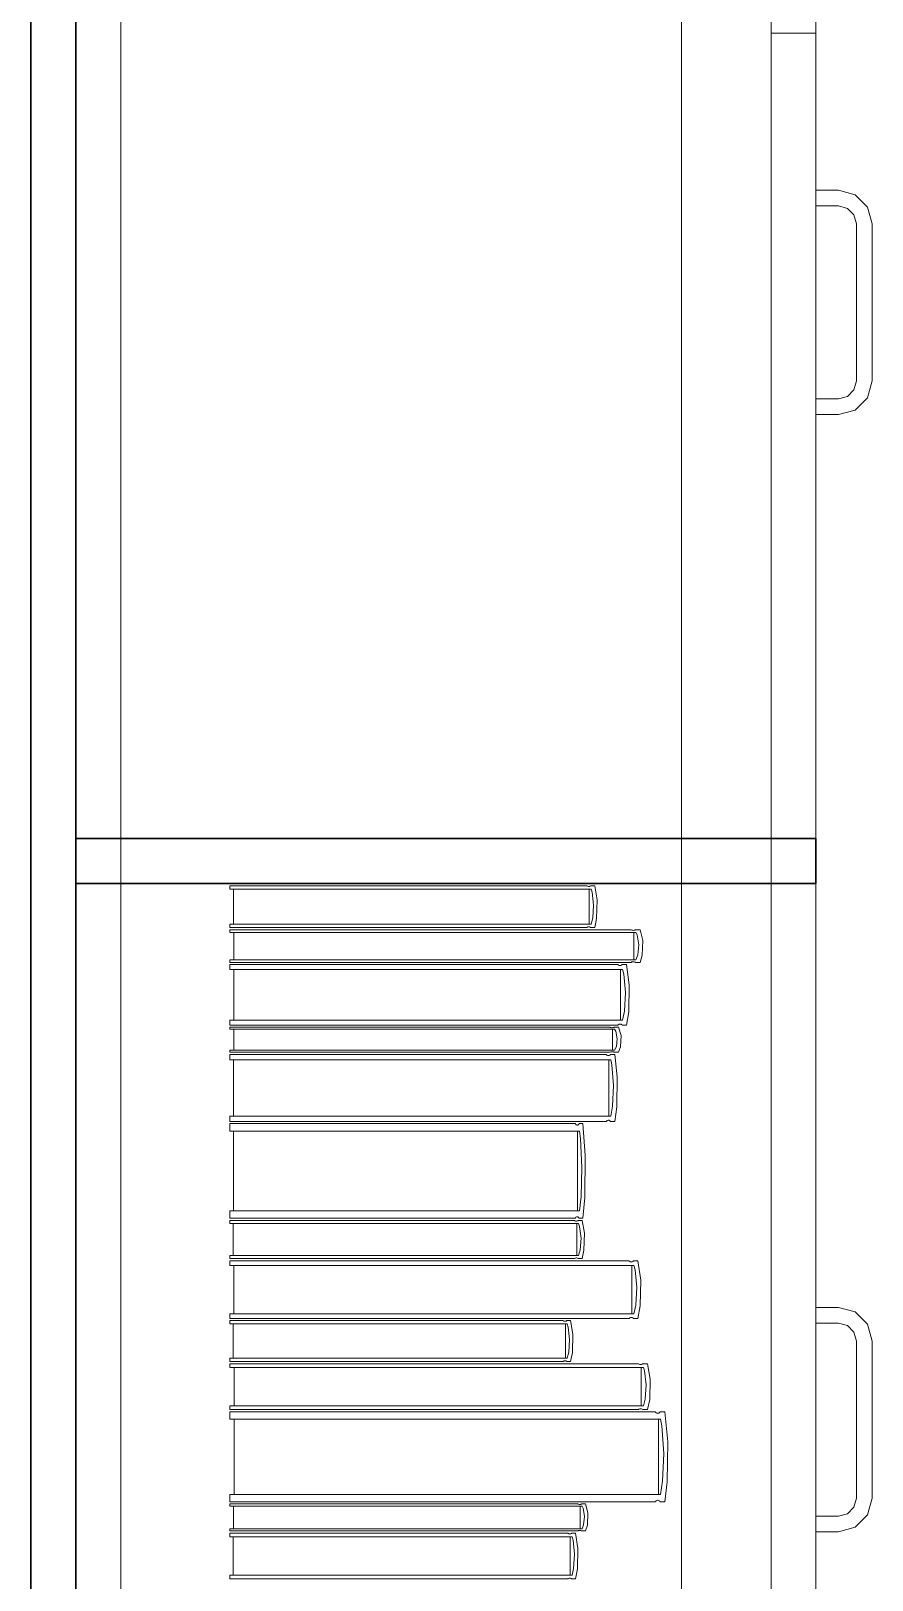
# Model space of a CAD drawing. Header units: inches. Extents: x -38 to 5698, y -33 to 92.
# Drawn here: x 116.196 to 116.571, y 11.031 to 11.721 of the extents above; entities that cross this region are included whole.
import ezdxf

# ---------------------------------------------------------------- set-up
doc = ezdxf.new("R2010")
doc.units = ezdxf.units.IN
doc.header["$MEASUREMENT"] = 0
doc.set_wipeout_variables(frame=1)
doc.linetypes.add('Wipeout_Contour', pattern=[1, 0, -1])
doc.layers.add('Interior - Mobiliario', color=7, linetype='Continuous')

msp = doc.modelspace()

# ---------------------------------------------------------------- linework, layer by layer
at = {"layer": 'Interior - Mobiliario', "color": 175, "linetype": 'Continuous', "lineweight": 13}
for p, q in [((116.2158, 12.08125), (116.2158, 10.62125)), ((116.5258, 10.62125), (116.5258, 12.08125)), ((116.5458, 11.72025), (116.5258, 11.72025)), ((116.5458, 11.65025), (116.5558, 11.65025)), ((116.5458, 11.64325), (116.5458, 11.65025)), ((116.5558, 11.65025), (116.5633, 11.64824)), ((116.5558, 11.64325), (116.5458, 11.64325)), ((116.5598, 11.64218), (116.5558, 11.64325)), ((116.56272, 11.63925), (116.5598, 11.64218)), ((116.5633, 11.64824), (116.56879, 11.64275)), ((116.56879, 11.64275), (116.5708, 11.63525)), ((116.5638, 11.63525), (116.56272, 11.63925)), ((116.5638, 11.56525), (116.5638, 11.63525)), ((116.5708, 11.63525), (116.5708, 11.56525)), ((116.5598, 11.55832), (116.56272, 11.56125)), ((116.56272, 11.56125), (116.5638, 11.56525)), ((116.5708, 11.56525), (116.56879, 11.55775)), ((116.5458, 11.55725), (116.5558, 11.55725)), ((116.5458, 11.55025), (116.5458, 11.55725)), ((116.5558, 11.55725), (116.5598, 11.55832)), ((116.5633, 11.55226), (116.5558, 11.55025)), ((116.56879, 11.55775), (116.5633, 11.55226)), ((116.5558, 11.55025), (116.5458, 11.55025)), ((116.44599, 11.33735), (116.44667, 11.33163)), ((116.44667, 11.33163), (116.44625, 11.32589)), ((116.44802, 11.32569), (116.44823, 11.33403)), ((116.44625, 11.32589), (116.44551, 11.3231)), ((116.44713, 11.3216), (116.44802, 11.32569)), ((116.44551, 11.3231), (116.28445, 11.3231)), ((116.28445, 11.3231), (116.28445, 11.3216)), ((116.28445, 11.3216), (116.44356, 11.3216)), ((116.46337, 11.3206), (116.28445, 11.3206)), ((116.28445, 11.3206), (116.28445, 11.31944)), ((116.28445, 11.31944), (116.46555, 11.31944)), ((116.28628, 11.31944), (116.28628, 11.30725)), ((116.44356, 11.3216), (116.4437, 11.3217)), ((116.4437, 11.3217), (116.44391, 11.32181)), ((116.44391, 11.32181), (116.44413, 11.32188)), ((116.44413, 11.32188), (116.44437, 11.32192)), ((116.44437, 11.32192), (116.44461, 11.32191)), ((116.44461, 11.32191), (116.44485, 11.32187)), ((116.44485, 11.32187), (116.44507, 11.32179)), ((116.44507, 11.32179), (116.44527, 11.32168)), ((116.44527, 11.32168), (116.44537, 11.3216)), ((116.44537, 11.3216), (116.44713, 11.3216)), ((116.46347, 11.32055), (116.46337, 11.3206)), ((116.4637, 11.32046), (116.46347, 11.32055)), ((116.46395, 11.3204), (116.4637, 11.32046)), ((116.46422, 11.32037), (116.46395, 11.3204)), ((116.46449, 11.32036), (116.46422, 11.32037)), ((116.46475, 11.32039), (116.46449, 11.32036)), ((116.46464, 11.30725), (116.46464, 11.31944)), ((116.46501, 11.32044), (116.46475, 11.32039)), ((116.46524, 11.32053), (116.46501, 11.32044)), ((116.46539, 11.3206), (116.46524, 11.32053)), ((116.46738, 11.3206), (116.46539, 11.3206)), ((116.46555, 11.31944), (116.4661, 11.31834)), ((116.4661, 11.31834), (116.46686, 11.31389)), ((116.46861, 11.31576), (116.46738, 11.3206)), ((116.46686, 11.31389), (116.46639, 11.30942)), ((116.46838, 11.30927), (116.46861, 11.31576)), ((116.46555, 11.30725), (116.28445, 11.30725)), ((116.28445, 11.30725), (116.28445, 11.30609)), ((116.28445, 11.30609), (116.46337, 11.30609)), ((116.45749, 11.30509), (116.28445, 11.30509)), ((116.28445, 11.30509), (116.28445, 11.30293)), ((116.45759, 11.30498), (116.45749, 11.30509)), ((116.45781, 11.30482), (116.45759, 11.30498)), ((116.45805, 11.3047), (116.45781, 11.30482)), ((116.45831, 11.30464), (116.45805, 11.3047)), ((116.45857, 11.30463), (116.45831, 11.30464)), ((116.45883, 11.30468), (116.45857, 11.30463)), ((116.45908, 11.30479), (116.45883, 11.30468)), ((116.4593, 11.30494), (116.45908, 11.30479)), ((116.45945, 11.30509), (116.4593, 11.30494)), ((116.46137, 11.30509), (116.45945, 11.30509)), ((116.46256, 11.29611), (116.46137, 11.30509)), ((116.46337, 11.30609), (116.46352, 11.30616)), ((116.46352, 11.30616), (116.46375, 11.30625)), ((116.46375, 11.30625), (116.46401, 11.3063)), ((116.46401, 11.3063), (116.46428, 11.30633)), ((116.46428, 11.30633), (116.46455, 11.30632)), ((116.46455, 11.30632), (116.46481, 11.30629)), ((116.46481, 11.30629), (116.46506, 11.30623)), ((116.46506, 11.30623), (116.46529, 11.30614)), ((116.46529, 11.30614), (116.46539, 11.30609)), ((116.46539, 11.30609), (116.46738, 11.30609)), ((116.46639, 11.30942), (116.46555, 11.30725)), ((116.46738, 11.30609), (116.46838, 11.30927)), ((116.28445, 11.30293), (116.4596, 11.30293)), ((116.45872, 11.30293), (116.28622, 11.30293)), ((116.28622, 11.30293), (116.28622, 11.28031)), ((116.45872, 11.28031), (116.45872, 11.30293)), ((116.4596, 11.30293), (116.46013, 11.30089)), ((116.46013, 11.30089), (116.46087, 11.29263)), ((116.46087, 11.29263), (116.46042, 11.28434)), ((116.46234, 11.28406), (116.46256, 11.29611)), ((116.46042, 11.28434), (116.4596, 11.28031)), ((116.46137, 11.27816), (116.46234, 11.28406)), ((116.4596, 11.28031), (116.28445, 11.28031)), ((116.28445, 11.28031), (116.28445, 11.27816)), ((116.28445, 11.27816), (116.45749, 11.27816)), ((116.45392, 11.27716), (116.28445, 11.27716)), ((116.28445, 11.27716), (116.28445, 11.27627)), ((116.28445, 11.27627), (116.45599, 11.27627)), ((116.28619, 11.27627), (116.28619, 11.26693)), ((116.28622, 11.28031), (116.45872, 11.28031)), ((116.45402, 11.27711), (116.45392, 11.27716)), ((116.45424, 11.27705), (116.45402, 11.27711)), ((116.45447, 11.277), (116.45424, 11.27705)), ((116.45472, 11.27697), (116.45447, 11.277)), ((116.45498, 11.27697), (116.45472, 11.27697)), ((116.45523, 11.27699), (116.45498, 11.27697)), ((116.45512, 11.26693), (116.45512, 11.27627)), ((116.45547, 11.27703), (116.45523, 11.27699)), ((116.4557, 11.2771), (116.45547, 11.27703)), ((116.45584, 11.27716), (116.4557, 11.2771)), ((116.45772, 11.27716), (116.45584, 11.27716)), ((116.45599, 11.27627), (116.45651, 11.27543)), ((116.45749, 11.27816), (116.45763, 11.2783)), ((116.45763, 11.2783), (116.45786, 11.27846)), ((116.45889, 11.27345), (116.45772, 11.27716)), ((116.45786, 11.27846), (116.45811, 11.27856)), ((116.45811, 11.27856), (116.45837, 11.27861)), ((116.45837, 11.27861), (116.45863, 11.2786)), ((116.45863, 11.2786), (116.45888, 11.27854)), ((116.45888, 11.27854), (116.45913, 11.27843)), ((116.45913, 11.27843), (116.45935, 11.27826)), ((116.45935, 11.27826), (116.45945, 11.27816)), ((116.45945, 11.27816), (116.46137, 11.27816)), ((116.45651, 11.27543), (116.45723, 11.27202)), ((116.45723, 11.27202), (116.45679, 11.2686)), ((116.45867, 11.26848), (116.45889, 11.27345)), ((116.45599, 11.26693), (116.28445, 11.26693)), ((116.28445, 11.26693), (116.28445, 11.26604)), ((116.28445, 11.26604), (116.45392, 11.26604)), ((116.45228, 11.26504), (116.28445, 11.26504)), ((116.28445, 11.26504), (116.28445, 11.26266)), ((116.28445, 11.26266), (116.45433, 11.26266)), ((116.28617, 11.26266), (116.28617, 11.23759)), ((116.45238, 11.26493), (116.45228, 11.26504)), ((116.4526, 11.26475), (116.45238, 11.26493)), ((116.45283, 11.26462), (116.4526, 11.26475)), ((116.45308, 11.26455), (116.45283, 11.26462)), ((116.45333, 11.26454), (116.45308, 11.26455)), ((116.45358, 11.2646), (116.45333, 11.26454)), ((116.45348, 11.23759), (116.45348, 11.26266)), ((116.45382, 11.26471), (116.45358, 11.2646)), ((116.45404, 11.26488), (116.45382, 11.26471)), ((116.45392, 11.26604), (116.45406, 11.2661)), ((116.45419, 11.26504), (116.45404, 11.26488)), ((116.45406, 11.2661), (116.45429, 11.26617)), ((116.45605, 11.26504), (116.45419, 11.26504)), ((116.45429, 11.26617), (116.45453, 11.26621)), ((116.45433, 11.26266), (116.45484, 11.26039)), ((116.45453, 11.26621), (116.45478, 11.26623)), ((116.45478, 11.26623), (116.45504, 11.26623)), ((116.45504, 11.26623), (116.45529, 11.2662)), ((116.45529, 11.2662), (116.45553, 11.26615)), ((116.45553, 11.26615), (116.45574, 11.26609)), ((116.45574, 11.26609), (116.45584, 11.26604)), ((116.45584, 11.26604), (116.45772, 11.26604)), ((116.45679, 11.2686), (116.45599, 11.26693)), ((116.4572, 11.25509), (116.45605, 11.26504)), ((116.45772, 11.26604), (116.45867, 11.26848)), ((116.45484, 11.26039), (116.45556, 11.25125)), ((116.45699, 11.24175), (116.4572, 11.25509)), ((116.45556, 11.25125), (116.45512, 11.24206)), ((116.45512, 11.24206), (116.45433, 11.23759)), ((116.45605, 11.23521), (116.45699, 11.24175)), ((116.45433, 11.23759), (116.28445, 11.23759)), ((116.28445, 11.23759), (116.28445, 11.23521)), ((116.28445, 11.23521), (116.45228, 11.23521)), ((116.43844, 11.23421), (116.28445, 11.23421)), ((116.28445, 11.23421), (116.28445, 11.23083)), ((116.43852, 11.23404), (116.43844, 11.23421)), ((116.44018, 11.23421), (116.44005, 11.23398)), ((116.44189, 11.23421), (116.44018, 11.23421)), ((116.44295, 11.22014), (116.44189, 11.23421)), ((116.45228, 11.23521), (116.45243, 11.23537)), ((116.45243, 11.23537), (116.45265, 11.23554)), ((116.45265, 11.23554), (116.45289, 11.23565)), ((116.45289, 11.23565), (116.45314, 11.23571)), ((116.45314, 11.23571), (116.45339, 11.2357)), ((116.45339, 11.2357), (116.45364, 11.23563)), ((116.45364, 11.23563), (116.45387, 11.23551)), ((116.45387, 11.23551), (116.45409, 11.23532)), ((116.45409, 11.23532), (116.45419, 11.23521)), ((116.45419, 11.23521), (116.45605, 11.23521)), ((116.28445, 11.23083), (116.44032, 11.23083)), ((116.28603, 11.23083), (116.28603, 11.19539)), ((116.43872, 11.23379), (116.43852, 11.23404)), ((116.43894, 11.23361), (116.43872, 11.23379)), ((116.43917, 11.23351), (116.43894, 11.23361)), ((116.4394, 11.2335), (116.43917, 11.23351)), ((116.43963, 11.23358), (116.4394, 11.2335)), ((116.43953, 11.19539), (116.43953, 11.23083)), ((116.43985, 11.23374), (116.43963, 11.23358)), ((116.44005, 11.23398), (116.43985, 11.23374)), ((116.44032, 11.23083), (116.44078, 11.22763)), ((116.44078, 11.22763), (116.44144, 11.2147)), ((116.44144, 11.2147), (116.44104, 11.20171)), ((116.44275, 11.20127), (116.44295, 11.22014)), ((116.44104, 11.20171), (116.44032, 11.19539)), ((116.44189, 11.19201), (116.44275, 11.20127)), ((116.44032, 11.19539), (116.28445, 11.19539)), ((116.28445, 11.19539), (116.28445, 11.19201)), ((116.28445, 11.19201), (116.43844, 11.19201)), ((116.43806, 11.19101), (116.28445, 11.19101)), ((116.28445, 11.19101), (116.28445, 11.18966)), ((116.28445, 11.18966), (116.43993, 11.18966)), ((116.28602, 11.18966), (116.28602, 11.17539)), ((116.43815, 11.19095), (116.43806, 11.19101)), ((116.43834, 11.19085), (116.43815, 11.19095)), ((116.43856, 11.19077), (116.43834, 11.19085)), ((116.43844, 11.19201), (116.43857, 11.19224)), ((116.43879, 11.19073), (116.43856, 11.19077)), ((116.43857, 11.19224), (116.43877, 11.19248)), ((116.43877, 11.19248), (116.43899, 11.19264)), ((116.43902, 11.19073), (116.43879, 11.19073)), ((116.43899, 11.19264), (116.43922, 11.19272)), ((116.43925, 11.19076), (116.43902, 11.19073)), ((116.43915, 11.17539), (116.43915, 11.18966)), ((116.43922, 11.19272), (116.43945, 11.19271)), ((116.43947, 11.19083), (116.43925, 11.19076)), ((116.43945, 11.19271), (116.43968, 11.19261)), ((116.43967, 11.19092), (116.43947, 11.19083)), ((116.4398, 11.19101), (116.43967, 11.19092)), ((116.43968, 11.19261), (116.43989, 11.19243)), ((116.44151, 11.19101), (116.4398, 11.19101)), ((116.43989, 11.19243), (116.44009, 11.19218)), ((116.43993, 11.18966), (116.4404, 11.18837)), ((116.44009, 11.19218), (116.44018, 11.19201)), ((116.44018, 11.19201), (116.44189, 11.19201)), ((116.4404, 11.18837), (116.44106, 11.18316)), ((116.44256, 11.18535), (116.44151, 11.19101)), ((116.44106, 11.18316), (116.44066, 11.17793)), ((116.44236, 11.17776), (116.44256, 11.18535)), ((116.43993, 11.17539), (116.28445, 11.17539)), ((116.28445, 11.17539), (116.28445, 11.17403)), ((116.28445, 11.17403), (116.43806, 11.17403)), ((116.46245, 11.17303), (116.28445, 11.17303)), ((116.28445, 11.17303), (116.28445, 11.17098)), ((116.43806, 11.17403), (116.43819, 11.17412)), ((116.43819, 11.17412), (116.43839, 11.17422)), ((116.43839, 11.17422), (116.43861, 11.17429)), ((116.43861, 11.17429), (116.43884, 11.17432)), ((116.43884, 11.17432), (116.43907, 11.17431)), ((116.43907, 11.17431), (116.4393, 11.17427)), ((116.4393, 11.17427), (116.43951, 11.1742)), ((116.43951, 11.1742), (116.43971, 11.1741)), ((116.43971, 11.1741), (116.4398, 11.17403)), ((116.4398, 11.17403), (116.44151, 11.17403)), ((116.44066, 11.17793), (116.43993, 11.17539)), ((116.44151, 11.17403), (116.44236, 11.17776)), ((116.46255, 11.17293), (116.46245, 11.17303)), ((116.46278, 11.17278), (116.46255, 11.17293)), ((116.46303, 11.17267), (116.46278, 11.17278)), ((116.46329, 11.17261), (116.46303, 11.17267)), ((116.46356, 11.1726), (116.46329, 11.17261)), ((116.46382, 11.17265), (116.46356, 11.1726)), ((116.46408, 11.17275), (116.46382, 11.17265)), ((116.46431, 11.1729), (116.46408, 11.17275)), ((116.46446, 11.17303), (116.46431, 11.1729)), ((116.46644, 11.17303), (116.46446, 11.17303)), ((116.46766, 11.16448), (116.46644, 11.17303)), ((116.28445, 11.17098), (116.46462, 11.17098)), ((116.28627, 11.17098), (116.28627, 11.14943)), ((116.46371, 11.14943), (116.46371, 11.17098)), ((116.46462, 11.17098), (116.46516, 11.16904)), ((116.46516, 11.16904), (116.46592, 11.16117)), ((116.46592, 11.16117), (116.46546, 11.15327)), ((116.46744, 11.15301), (116.46766, 11.16448)), ((116.46546, 11.15327), (116.46462, 11.14943)), ((116.46644, 11.14738), (116.46744, 11.15301)), ((116.5558, 11.15225), (116.5458, 11.15225)), ((116.5458, 11.15225), (116.5458, 11.14525)), ((116.5633, 11.15024), (116.5558, 11.15225)), ((116.46462, 11.14943), (116.28445, 11.14943)), ((116.28445, 11.14943), (116.28445, 11.14738)), ((116.28445, 11.14738), (116.46245, 11.14738)), ((116.43307, 11.14638), (116.28445, 11.14638)), ((116.28445, 11.14638), (116.28445, 11.14492)), ((116.28445, 11.14492), (116.43489, 11.14492)), ((116.28597, 11.14492), (116.28597, 11.12964)), ((116.43315, 11.14631), (116.43307, 11.14638)), ((116.43335, 11.1462), (116.43315, 11.14631)), ((116.43356, 11.14612), (116.43335, 11.1462)), ((116.43377, 11.14608), (116.43356, 11.14612)), ((116.434, 11.14608), (116.43377, 11.14608)), ((116.43422, 11.14611), (116.434, 11.14608)), ((116.43413, 11.12964), (116.43413, 11.14492)), ((116.43443, 11.14618), (116.43422, 11.14611)), ((116.43463, 11.14628), (116.43443, 11.14618)), ((116.43475, 11.14638), (116.43463, 11.14628)), ((116.43641, 11.14638), (116.43475, 11.14638)), ((116.43489, 11.14492), (116.43534, 11.14354)), ((116.43743, 11.14031), (116.43641, 11.14638)), ((116.46245, 11.14738), (116.4626, 11.14752)), ((116.4626, 11.14752), (116.46283, 11.14766)), ((116.46283, 11.14766), (116.46308, 11.14776)), ((116.46308, 11.14776), (116.46335, 11.14781)), ((116.46335, 11.14781), (116.46362, 11.1478)), ((116.46362, 11.1478), (116.46388, 11.14774)), ((116.46388, 11.14774), (116.46413, 11.14764)), ((116.46413, 11.14764), (116.46436, 11.14748)), ((116.46436, 11.14748), (116.46446, 11.14738)), ((116.46446, 11.14738), (116.46644, 11.14738)), ((116.5458, 11.14525), (116.5558, 11.14525)), ((116.5558, 11.14525), (116.5598, 11.14418)), ((116.56879, 11.14475), (116.5633, 11.15024)), ((116.5708, 11.13725), (116.56879, 11.14475)), ((116.43534, 11.14354), (116.43597, 11.13797)), ((116.43597, 11.13797), (116.43558, 11.13237)), ((116.43724, 11.13218), (116.43743, 11.14031)), ((116.5598, 11.14418), (116.56272, 11.14125)), ((116.56272, 11.14125), (116.5638, 11.13725)), ((116.43558, 11.13237), (116.43489, 11.12964)), ((116.43641, 11.12819), (116.43724, 11.13218)), ((116.5638, 11.13725), (116.5638, 11.06725)), ((116.5708, 11.06725), (116.5708, 11.13725)), ((116.43489, 11.12964), (116.28445, 11.12964)), ((116.28445, 11.12964), (116.28445, 11.12819)), ((116.28445, 11.12819), (116.43307, 11.12819)), ((116.46661, 11.12719), (116.28445, 11.12719)), ((116.28445, 11.12719), (116.28445, 11.12555)), ((116.28445, 11.12555), (116.46883, 11.12555)), ((116.28632, 11.12555), (116.28632, 11.10837)), ((116.43307, 11.12819), (116.4332, 11.12828)), ((116.4332, 11.12828), (116.43339, 11.12839)), ((116.43339, 11.12839), (116.4336, 11.12846)), ((116.4336, 11.12846), (116.43382, 11.12849)), ((116.43382, 11.12849), (116.43405, 11.12849)), ((116.43405, 11.12849), (116.43427, 11.12844)), ((116.43427, 11.12844), (116.43448, 11.12837)), ((116.43448, 11.12837), (116.43467, 11.12826)), ((116.43467, 11.12826), (116.43475, 11.12819)), ((116.43475, 11.12819), (116.43641, 11.12819)), ((116.46671, 11.12711), (116.46661, 11.12719)), ((116.46694, 11.12698), (116.46671, 11.12711)), ((116.4672, 11.1269), (116.46694, 11.12698)), ((116.46747, 11.12685), (116.4672, 11.1269)), ((116.46774, 11.12684), (116.46747, 11.12685)), ((116.46801, 11.12688), (116.46774, 11.12684)), ((116.4679, 11.10837), (116.4679, 11.12555)), ((116.46827, 11.12696), (116.46801, 11.12688)), ((116.46851, 11.12708), (116.46827, 11.12696)), ((116.46867, 11.12719), (116.46851, 11.12708)), ((116.47069, 11.12719), (116.46867, 11.12719)), ((116.46883, 11.12555), (116.46938, 11.124)), ((116.46938, 11.124), (116.47016, 11.11773)), ((116.47194, 11.12037), (116.47069, 11.12719)), ((116.47016, 11.11773), (116.46969, 11.11143)), ((116.47171, 11.11122), (116.47194, 11.12037)), ((116.46969, 11.11143), (116.46883, 11.10837)), ((116.47069, 11.10674), (116.47171, 11.11122)), ((116.46883, 11.10837), (116.28445, 11.10837)), ((116.28445, 11.10837), (116.28445, 11.10674)), ((116.28445, 11.10674), (116.46661, 11.10674)), ((116.4742, 11.10574), (116.28445, 11.10574)), ((116.28445, 11.10574), (116.28445, 11.10253)), ((116.46661, 11.10674), (116.46676, 11.10685)), ((116.46676, 11.10685), (116.467, 11.10696)), ((116.467, 11.10696), (116.46726, 11.10704)), ((116.46726, 11.10704), (116.46753, 11.10708)), ((116.46753, 11.10708), (116.4678, 11.10707)), ((116.4678, 11.10707), (116.46807, 11.10703)), ((116.46807, 11.10703), (116.46833, 11.10694)), ((116.46833, 11.10694), (116.46856, 11.10682)), ((116.46856, 11.10682), (116.46867, 11.10674)), ((116.46867, 11.10674), (116.47069, 11.10674)), ((116.47431, 11.10558), (116.4742, 11.10574)), ((116.47456, 11.10534), (116.47431, 11.10558)), ((116.47482, 11.10517), (116.47456, 11.10534)), ((116.4751, 11.10508), (116.47482, 11.10517)), ((116.47539, 11.10507), (116.4751, 11.10508)), ((116.47567, 11.10514), (116.47539, 11.10507)), ((116.47594, 11.10529), (116.47567, 11.10514)), ((116.47619, 11.10552), (116.47594, 11.10529)), ((116.47635, 11.10574), (116.47619, 11.10552)), ((116.47846, 11.10574), (116.47635, 11.10574)), ((116.47977, 11.09238), (116.47846, 11.10574)), ((116.28445, 11.10253), (116.47652, 11.10253)), ((116.28639, 11.10253), (116.28639, 11.06889)), ((116.47555, 11.06889), (116.47555, 11.10253)), ((116.47652, 11.10253), (116.4771, 11.09949)), ((116.4771, 11.09949), (116.47791, 11.08721)), ((116.47952, 11.07447), (116.47977, 11.09238)), ((116.47791, 11.08721), (116.47741, 11.07489)), ((116.47652, 11.06889), (116.28445, 11.06889)), ((116.28445, 11.06889), (116.28445, 11.06568)), ((116.47741, 11.07489), (116.47652, 11.06889)), ((116.47846, 11.06568), (116.47952, 11.07447)), ((116.28445, 11.06568), (116.4742, 11.06568)), ((116.4396, 11.06468), (116.28445, 11.06468)), ((116.28445, 11.06468), (116.28445, 11.06372)), ((116.28445, 11.06372), (116.44149, 11.06372)), ((116.28604, 11.06372), (116.28604, 11.05361)), ((116.43969, 11.06464), (116.4396, 11.06468)), ((116.43989, 11.06456), (116.43969, 11.06464)), ((116.4401, 11.06451), (116.43989, 11.06456)), ((116.44033, 11.06448), (116.4401, 11.06451)), ((116.44057, 11.06448), (116.44033, 11.06448)), ((116.4408, 11.0645), (116.44057, 11.06448)), ((116.4407, 11.05361), (116.4407, 11.06372)), ((116.44102, 11.06455), (116.4408, 11.0645)), ((116.44122, 11.06462), (116.44102, 11.06455)), ((116.44135, 11.06468), (116.44122, 11.06462)), ((116.44308, 11.06468), (116.44135, 11.06468)), ((116.44149, 11.06372), (116.44196, 11.06281)), ((116.44196, 11.06281), (116.44263, 11.05912)), ((116.44414, 11.06067), (116.44308, 11.06468)), ((116.4742, 11.06568), (116.47436, 11.0659)), ((116.47436, 11.0659), (116.47461, 11.06613)), ((116.47461, 11.06613), (116.47488, 11.06628)), ((116.47488, 11.06628), (116.47517, 11.06635)), ((116.47517, 11.06635), (116.47545, 11.06634)), ((116.47545, 11.06634), (116.47573, 11.06625)), ((116.47573, 11.06625), (116.476, 11.06608)), ((116.476, 11.06608), (116.47625, 11.06584)), ((116.47625, 11.06584), (116.47635, 11.06568)), ((116.47635, 11.06568), (116.47846, 11.06568)), ((116.56272, 11.06325), (116.5598, 11.06032)), ((116.5638, 11.06725), (116.56272, 11.06325)), ((116.56879, 11.05975), (116.5708, 11.06725)), ((116.44222, 11.05541), (116.44149, 11.05361)), ((116.44263, 11.05912), (116.44222, 11.05541)), ((116.44308, 11.05264), (116.44395, 11.05528)), ((116.44395, 11.05528), (116.44414, 11.06067)), ((116.5458, 11.05925), (116.5458, 11.05225)), ((116.5558, 11.05925), (116.5458, 11.05925)), ((116.5598, 11.06032), (116.5558, 11.05925)), ((116.5633, 11.05426), (116.56879, 11.05975)), ((116.44149, 11.05361), (116.28445, 11.05361)), ((116.28445, 11.05361), (116.28445, 11.05264)), ((116.28445, 11.05264), (116.4396, 11.05264)), ((116.43518, 11.05164), (116.28445, 11.05164)), ((116.28445, 11.05164), (116.28445, 11.05001)), ((116.28445, 11.05001), (116.43703, 11.05001)), ((116.28599, 11.05001), (116.28599, 11.0329)), ((116.43527, 11.05157), (116.43518, 11.05164)), ((116.43546, 11.05144), (116.43527, 11.05157)), ((116.43568, 11.05136), (116.43546, 11.05144)), ((116.4359, 11.05131), (116.43568, 11.05136)), ((116.43613, 11.0513), (116.4359, 11.05131)), ((116.43635, 11.05134), (116.43613, 11.0513)), ((116.43625, 11.0329), (116.43625, 11.05001)), ((116.43657, 11.05142), (116.43635, 11.05134)), ((116.43676, 11.05154), (116.43657, 11.05142)), ((116.43689, 11.05164), (116.43676, 11.05154)), ((116.43857, 11.05164), (116.43689, 11.05164)), ((116.43703, 11.05001), (116.43748, 11.04847)), ((116.43748, 11.04847), (116.43813, 11.04222)), ((116.4396, 11.04485), (116.43857, 11.05164)), ((116.4396, 11.05264), (116.43973, 11.05271)), ((116.43973, 11.05271), (116.43993, 11.05278)), ((116.43993, 11.05278), (116.44015, 11.05282)), ((116.44015, 11.05282), (116.44038, 11.05285)), ((116.44038, 11.05285), (116.44062, 11.05284)), ((116.44062, 11.05284), (116.44085, 11.05282)), ((116.44085, 11.05282), (116.44107, 11.05276)), ((116.44107, 11.05276), (116.44127, 11.05269)), ((116.44127, 11.05269), (116.44135, 11.05264)), ((116.44135, 11.05264), (116.44308, 11.05264)), ((116.5458, 11.05225), (116.5558, 11.05225)), ((116.5558, 11.05225), (116.5633, 11.05426)), ((116.43813, 11.04222), (116.43773, 11.03595)), ((116.43941, 11.03574), (116.4396, 11.04485)), ((116.43773, 11.03595), (116.43703, 11.0329)), ((116.43857, 11.03127), (116.43941, 11.03574)), ((116.43703, 11.0329), (116.28445, 11.0329)), ((116.28445, 11.0329), (116.28445, 11.03127)), ((116.28445, 11.03127), (116.43518, 11.03127)), ((116.43518, 11.03127), (116.43531, 11.03137)), ((116.43531, 11.03137), (116.43551, 11.03149)), ((116.43551, 11.03149), (116.43572, 11.03157)), ((116.43572, 11.03157), (116.43595, 11.03161)), ((116.43595, 11.03161), (116.43618, 11.0316)), ((116.43618, 11.0316), (116.4364, 11.03156)), ((116.4364, 11.03156), (116.43661, 11.03147)), ((116.43661, 11.03147), (116.43681, 11.03134)), ((116.43681, 11.03134), (116.43689, 11.03127)), ((116.43689, 11.03127), (116.43857, 11.03127))]:
    msp.add_line(p, q, dxfattribs=at)

# ---------------------------------------------------------------- next in the draw order: wipeouts: each hides what was drawn before it
at = {"color": 254, "linetype": 'Wipeout_Contour', "lineweight": 0, "ltscale": 3312.07106}
msp.add_wipeout([(116.5458, 11.34125), (116.5458, 11.36125), (116.2158, 11.36125), (116.2158, 11.34125)], dxfattribs=at).dxf.layer = 'Interior - Mobiliario'

# ---------------------------------------------------------------- next in the draw order: linework, layer by layer
at = {"layer": 'Interior - Mobiliario', "color": 175, "linetype": 'Continuous', "lineweight": 13}
for p, q in [((116.5458, 12.10125), (116.5458, 10.60125)), ((116.5258, 10.62125), (116.5258, 12.08125)), ((116.5258, 10.62125), (116.5258, 12.08125)), ((116.5458, 10.62125), (116.5458, 12.08125)), ((116.5458, 10.62125), (116.5458, 12.08125)), ((116.2358, 10.64125), (116.2358, 12.06125)), ((116.4858, 12.06125), (116.4858, 10.64125)), ((116.5258, 10.64125), (116.5258, 12.06125)), ((116.5258, 11.36125), (116.5258, 11.72025)), ((116.5458, 11.36125), (116.5458, 11.72025)), ((116.2158, 11.36125), (116.2158, 11.34125)), ((116.5458, 11.36125), (116.2158, 11.36125)), ((116.5458, 11.36125), (116.5258, 11.36125)), ((116.5458, 11.34125), (116.5458, 11.36125)), ((116.5458, 11.34125), (116.5458, 11.36125)), ((116.2158, 11.34125), (116.5458, 11.34125)), ((116.44356, 11.34025), (116.28445, 11.34025)), ((116.28445, 11.34025), (116.28445, 11.33876)), ((116.28445, 11.33876), (116.44551, 11.33876)), ((116.28608, 11.33876), (116.28608, 11.3231)), ((116.44365, 11.34018), (116.44356, 11.34025)), ((116.44386, 11.34007), (116.44365, 11.34018)), ((116.44408, 11.33999), (116.44386, 11.34007)), ((116.44432, 11.33994), (116.44408, 11.33999)), ((116.44456, 11.33994), (116.44432, 11.33994)), ((116.44479, 11.33997), (116.44456, 11.33994)), ((116.44469, 11.3231), (116.44469, 11.33876)), ((116.44502, 11.34004), (116.44479, 11.33997)), ((116.44523, 11.34015), (116.44502, 11.34004)), ((116.44537, 11.34025), (116.44523, 11.34015)), ((116.44713, 11.34025), (116.44537, 11.34025)), ((116.44551, 11.33876), (116.44599, 11.33735)), ((116.44823, 11.33403), (116.44713, 11.34025)), ((116.5258, 11.34125), (116.5258, 10.98225)), ((116.5458, 11.34125), (116.5258, 11.34125)), ((116.5458, 11.34125), (116.5458, 10.98225))]:
    msp.add_line(p, q, dxfattribs=at)
at = {"layer": 'Interior - Mobiliario', "color": 175, "linetype": 'Continuous', "lineweight": 30}
for p, q in [((116.5458, 11.36125), (116.2158, 11.36125)), ((116.2158, 11.36125), (116.2158, 11.34125)), ((116.5458, 11.36125), (116.5458, 11.34125)), ((116.5458, 11.34125), (116.2158, 11.34125))]:
    msp.add_line(p, q, dxfattribs=at)

# ---------------------------------------------------------------- next in the draw order: wipeouts: each hides what was drawn before it
at = {"color": 254, "linetype": 'Wipeout_Contour', "lineweight": 0, "ltscale": 3311.372394}
msp.add_wipeout([(116.2158, 10.62125), (116.2158, 12.08125), (116.1958, 12.08125), (116.1958, 10.62125)], dxfattribs=at).dxf.layer = 'Interior - Mobiliario'

# ---------------------------------------------------------------- next in the draw order: linework, layer by layer
at = {"layer": 'Interior - Mobiliario', "color": 175, "linetype": 'Continuous', "lineweight": 13}
for p, q in [((116.1958, 10.60125), (116.1958, 12.10125)), ((116.1958, 10.60125), (116.1958, 12.10125)), ((116.1958, 12.08125), (116.1958, 10.62125)), ((116.1958, 12.08125), (116.1958, 10.62125)), ((116.1958, 12.08125), (116.1958, 10.62125)), ((116.1958, 12.08125), (116.1958, 10.62125)), ((116.2158, 10.62125), (116.2158, 12.08125)), ((116.2158, 12.08125), (116.2158, 10.62125)), ((116.2158, 12.08125), (116.2158, 10.62125)), ((116.2158, 12.08125), (116.2158, 10.62125)), ((116.1958, 12.06125), (116.1958, 10.64125)), ((116.1958, 12.06125), (116.1958, 10.64125)), ((116.2158, 11.36125), (116.2158, 11.34125)), ((116.5458, 11.36125), (116.2158, 11.36125)), ((116.2158, 11.34125), (116.5458, 11.34125))]:
    msp.add_line(p, q, dxfattribs=at)
at = {"layer": 'Interior - Mobiliario', "color": 175, "linetype": 'Continuous', "lineweight": 30}
for p, q in [((116.1958, 12.08125), (116.1958, 10.62125)), ((116.1958, 12.08125), (116.1958, 10.62125)), ((116.2158, 12.08125), (116.2158, 10.62125))]:
    msp.add_line(p, q, dxfattribs=at)

doc.saveas('drawing.dxf')
